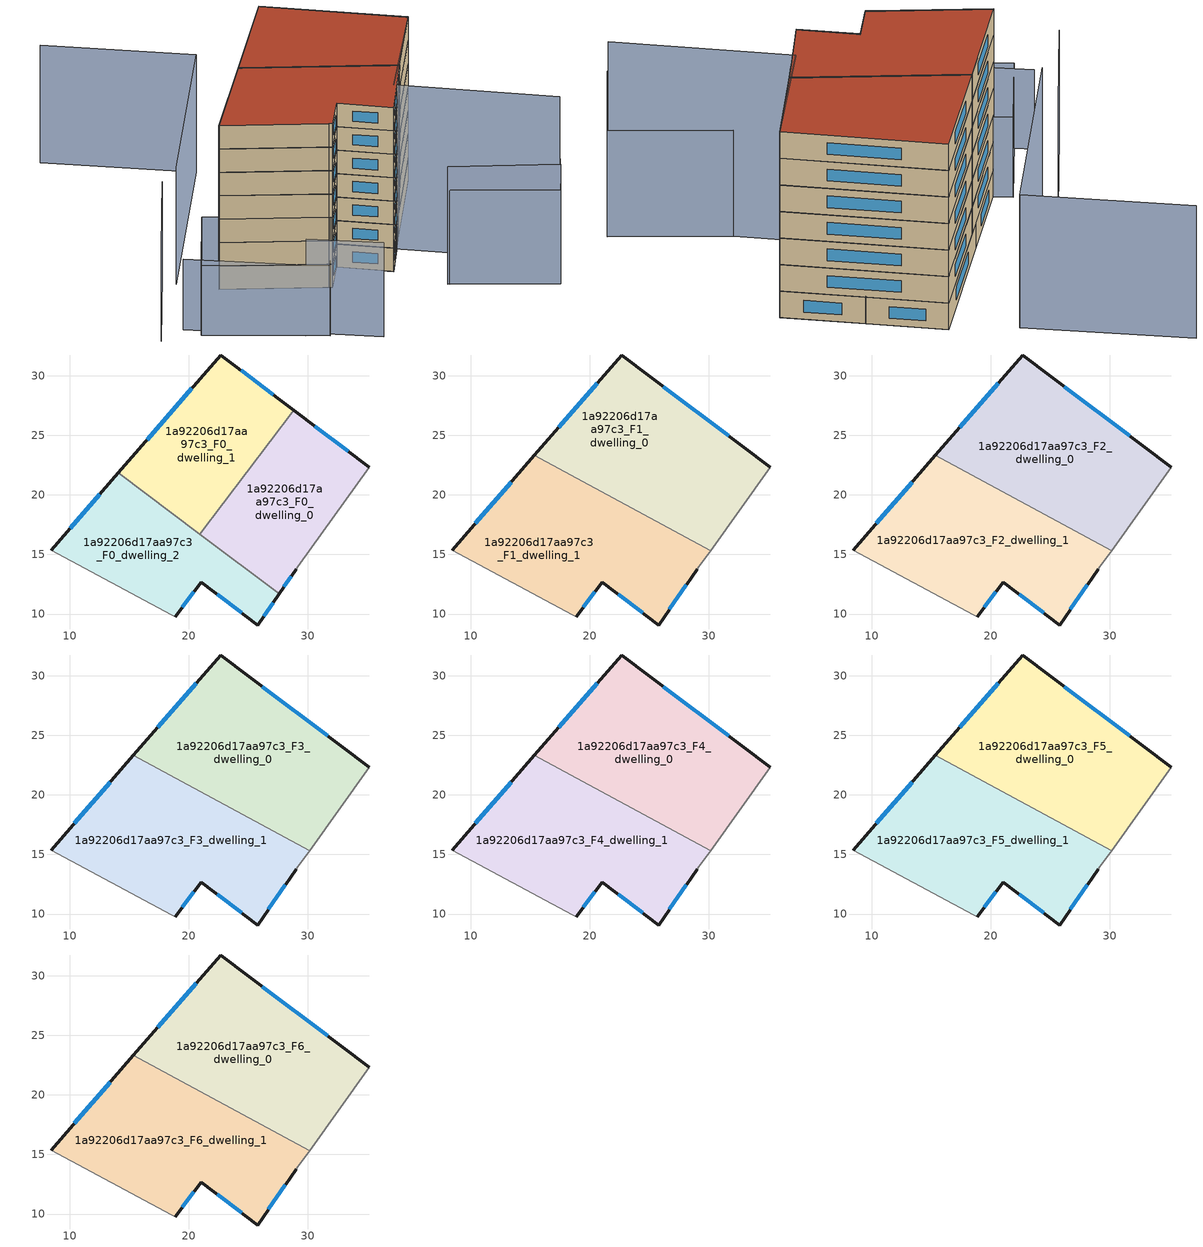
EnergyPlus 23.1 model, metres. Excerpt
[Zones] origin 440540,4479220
1a92206d17aa97c3_F0_dwelling_0
 floor ground (EU_floor_Construction): 29.15,13.96 35.15,22.31 28.79,27.11 20.94,16.71 27.58,11.7 29,13.75 z0
 wall outside (EU_wall_Construction): 28.79,27.11 35.15,22.31 / 29,13.75 27.58,11.7 z0:3
 wall to 1a92206d17aa97c3_F0_dwelling_1 (EU_wall_Construction): 20.94,16.71 28.79,27.11 z0:3
 wall adiabatic (EU_wall_Construction): 35.15,22.31 29.15,13.96 29,13.75 z0:3
 wall to 1a92206d17aa97c3_F0_dwelling_2 (EU_wall_Construction): 27.58,11.7 20.94,16.71 z0:3
 window (EU_Window_Construction): 30.58,25.76 33.36,23.66 / 28.6,13.18 27.98,12.27 z0.84:2.16
 ceiling adiabatic (EU_roof_Construction): 35.15,22.31 30.13,15.33 22.86,19.25 28.79,27.11 z3
1a92206d17aa97c3_F0_dwelling_1
 floor ground (EU_floor_Construction): 20.94,16.71 28.79,27.11 22.67,31.73 14.1,21.87 z0
 wall outside (EU_wall_Construction): 14.1,21.87 22.67,31.73 28.79,27.11 z0:3
 wall to 1a92206d17aa97c3_F0_dwelling_2 (EU_wall_Construction): 20.94,16.71 14.1,21.87 z0:3
 window (EU_Window_Construction): 24.39,30.43 27.07,28.41 / 16.51,24.64 20.26,28.96 z0.84:2.16
1a92206d17aa97c3_F0_dwelling_2
 floor ground (EU_floor_Construction): 25.78,9.08 27.58,11.7 14.1,21.87 8.45,15.37 18.52,9.95 18.85,9.77 21.04,12.67 z0
 wall outside (EU_wall_Construction): 8.45,15.37 14.1,21.87 / 27.58,11.7 25.78,9.08 21.04,12.67 18.85,9.77 z0:3
 wall adiabatic (EU_wall_Construction): 18.85,9.77 18.52,9.95 8.45,15.37 z0:3
 window (EU_Window_Construction): 10.04,17.2 12.51,20.05 / 27.07,10.96 26.28,9.82 / 24.45,10.09 22.37,11.67 / 20.42,11.86 19.46,10.59 z0.84:2.16
1a92206d17aa97c3_F1_dwelling_0
 floor to 1a92206d17aa97c3_F0_dwelling_1 (EU_floor_Construction): 22.86,19.25 28.79,27.11 22.67,31.73 15.34,23.3 z3
 floor adiabatic (EU_floor_Construction): 30.13,15.33 35.15,22.31 28.79,27.11 22.86,19.25 z3
 wall outside (EU_wall_Construction): 15.34,23.3 22.67,31.73 35.15,22.31 z3:6
 wall adiabatic (EU_wall_Construction): 35.15,22.31 30.13,15.33 z3:6
 wall to 1a92206d17aa97c3_F1_dwelling_1 (EU_wall_Construction): 30.13,15.33 15.34,23.3 z3:6
 window (EU_Window_Construction): 17.4,25.67 20.61,29.36 / 26.17,29.09 31.64,24.96 z3.84:5.16
1a92206d17aa97c3_F1_dwelling_1
 floor to 1a92206d17aa97c3_F0_dwelling_1 (EU_floor_Construction): 20.94,16.71 22.86,19.25 15.34,23.3 14.1,21.87 z3
 floor to 1a92206d17aa97c3_F0_dwelling_2 (EU_floor_Construction): 25.78,9.08 27.58,11.7 14.1,21.87 8.45,15.37 18.52,9.95 18.85,9.77 21.04,12.67 z3
 floor to 1a92206d17aa97c3_F0_dwelling_0 (EU_floor_Construction): 29,13.75 29.15,13.96 30.13,15.33 22.86,19.25 20.94,16.71 27.58,11.7 z3
 wall outside (EU_wall_Construction): 8.45,15.37 15.34,23.3 / 29,13.75 25.78,9.08 21.04,12.67 18.85,9.77 z3:6
 wall adiabatic (EU_wall_Construction): 18.85,9.77 18.52,9.95 8.45,15.37 / 30.13,15.33 29.15,13.96 29,13.75 z3:6
 window (EU_Window_Construction): 24.45,10.09 22.37,11.67 / 20.42,11.86 19.46,10.59 / 10.39,17.6 13.41,21.08 / 28.1,12.44 26.68,10.4 z3.84:5.16
1a92206d17aa97c3_F2_dwelling_0
 floor to 1a92206d17aa97c3_F1_dwelling_0 (EU_floor_Construction): 30.13,15.33 35.15,22.31 22.67,31.73 15.34,23.3 z6
 wall outside (EU_wall_Construction): 15.34,23.3 22.67,31.73 35.15,22.31 z6:9
 wall adiabatic (EU_wall_Construction): 35.15,22.31 30.13,15.33 z6:9
 wall to 1a92206d17aa97c3_F2_dwelling_1 (EU_wall_Construction): 30.13,15.33 15.34,23.3 z6:9
 window (EU_Window_Construction): 17.4,25.67 20.61,29.36 / 26.17,29.09 31.64,24.96 z6.84:8.16
1a92206d17aa97c3_F2_dwelling_1
 floor to 1a92206d17aa97c3_F1_dwelling_1 (EU_floor_Construction): 25.78,9.08 29,13.75 29.15,13.96 30.13,15.33 15.34,23.3 8.45,15.37 18.52,9.95 18.85,9.77 21.04,12.67 z6
 wall outside (EU_wall_Construction): 8.45,15.37 15.34,23.3 / 29,13.75 25.78,9.08 21.04,12.67 18.85,9.77 z6:9
 wall adiabatic (EU_wall_Construction): 18.85,9.77 18.52,9.95 8.45,15.37 / 30.13,15.33 29.15,13.96 29,13.75 z6:9
 window (EU_Window_Construction): 24.45,10.09 22.37,11.67 / 20.42,11.86 19.46,10.59 / 10.39,17.6 13.41,21.08 / 28.1,12.44 26.68,10.4 z6.84:8.16
1a92206d17aa97c3_F3_dwelling_0
 floor to 1a92206d17aa97c3_F2_dwelling_0 (EU_floor_Construction): 30.13,15.33 35.15,22.31 22.67,31.73 15.34,23.3 z9
 wall outside (EU_wall_Construction): 15.34,23.3 22.67,31.73 35.15,22.31 z9:12
 wall adiabatic (EU_wall_Construction): 35.15,22.31 30.13,15.33 z9:12
 wall to 1a92206d17aa97c3_F3_dwelling_1 (EU_wall_Construction): 30.13,15.33 15.34,23.3 z9:12
 window (EU_Window_Construction): 17.4,25.67 20.61,29.36 / 26.17,29.09 31.64,24.96 z9.84:11.16
1a92206d17aa97c3_F3_dwelling_1
 floor to 1a92206d17aa97c3_F2_dwelling_1 (EU_floor_Construction): 25.78,9.08 29,13.75 29.15,13.96 30.13,15.33 15.34,23.3 8.45,15.37 18.52,9.95 18.85,9.77 21.04,12.67 z9
 wall outside (EU_wall_Construction): 8.45,15.37 15.34,23.3 / 29,13.75 25.78,9.08 21.04,12.67 18.85,9.77 z9:12
 wall adiabatic (EU_wall_Construction): 18.85,9.77 18.52,9.95 8.45,15.37 / 30.13,15.33 29.15,13.96 29,13.75 z9:12
 window (EU_Window_Construction): 24.45,10.09 22.37,11.67 / 20.42,11.86 19.46,10.59 / 10.39,17.6 13.41,21.08 / 28.1,12.44 26.68,10.4 z9.84:11.16
1a92206d17aa97c3_F4_dwelling_0
 floor to 1a92206d17aa97c3_F3_dwelling_0 (EU_floor_Construction): 30.13,15.33 35.15,22.31 22.67,31.73 15.34,23.3 z12
 wall outside (EU_wall_Construction): 15.34,23.3 22.67,31.73 35.15,22.31 z12:15
 wall adiabatic (EU_wall_Construction): 35.15,22.31 30.13,15.33 z12:15
 wall to 1a92206d17aa97c3_F4_dwelling_1 (EU_wall_Construction): 30.13,15.33 15.34,23.3 z12:15
 window (EU_Window_Construction): 17.4,25.67 20.61,29.36 / 26.17,29.09 31.64,24.96 z12.84:14.16
1a92206d17aa97c3_F4_dwelling_1
 floor to 1a92206d17aa97c3_F3_dwelling_1 (EU_floor_Construction): 25.78,9.08 29,13.75 29.15,13.96 30.13,15.33 15.34,23.3 8.45,15.37 18.52,9.95 18.85,9.77 21.04,12.67 z12
 wall outside (EU_wall_Construction): 8.45,15.37 15.34,23.3 / 29,13.75 25.78,9.08 21.04,12.67 18.85,9.77 z12:15
 wall adiabatic (EU_wall_Construction): 18.85,9.77 18.52,9.95 8.45,15.37 / 30.13,15.33 29.15,13.96 29,13.75 z12:15
 window (EU_Window_Construction): 24.45,10.09 22.37,11.67 / 20.42,11.86 19.46,10.59 / 10.39,17.6 13.41,21.08 / 28.1,12.44 26.68,10.4 z12.84:14.16
1a92206d17aa97c3_F5_dwelling_0
 floor to 1a92206d17aa97c3_F4_dwelling_0 (EU_floor_Construction): 30.13,15.33 35.15,22.31 22.67,31.73 15.34,23.3 z15
 wall outside (EU_wall_Construction): 15.34,23.3 22.67,31.73 35.15,22.31 z15:18
 wall adiabatic (EU_wall_Construction): 35.15,22.31 30.13,15.33 z15:18
 wall to 1a92206d17aa97c3_F5_dwelling_1 (EU_wall_Construction): 30.13,15.33 15.34,23.3 z15:18
 window (EU_Window_Construction): 17.4,25.67 20.61,29.36 / 26.17,29.09 31.64,24.96 z15.84:17.16
1a92206d17aa97c3_F5_dwelling_1
 floor to 1a92206d17aa97c3_F4_dwelling_1 (EU_floor_Construction): 25.78,9.08 29,13.75 29.15,13.96 30.13,15.33 15.34,23.3 8.45,15.37 18.52,9.95 18.85,9.77 21.04,12.67 z15
 wall outside (EU_wall_Construction): 8.45,15.37 15.34,23.3 / 29,13.75 25.78,9.08 21.04,12.67 18.85,9.77 z15:18
 wall adiabatic (EU_wall_Construction): 18.85,9.77 18.52,9.95 8.45,15.37 / 30.13,15.33 29.15,13.96 29,13.75 z15:18
 window (EU_Window_Construction): 24.45,10.09 22.37,11.67 / 20.42,11.86 19.46,10.59 / 10.39,17.6 13.41,21.08 / 28.1,12.44 26.68,10.4 z15.84:17.16
1a92206d17aa97c3_F6_dwelling_0
 floor to 1a92206d17aa97c3_F5_dwelling_0 (EU_floor_Construction): 30.13,15.33 35.15,22.31 22.67,31.73 15.34,23.3 z18
 wall outside (EU_wall_Construction): 15.34,23.3 22.67,31.73 35.15,22.31 z18:21
 wall adiabatic (EU_wall_Construction): 35.15,22.31 30.13,15.33 z18:21
 wall to 1a92206d17aa97c3_F6_dwelling_1 (EU_wall_Construction): 30.13,15.33 15.34,23.3 z18:21
 window (EU_Window_Construction): 17.4,25.67 20.61,29.36 / 26.17,29.09 31.64,24.96 z18.84:20.16
 roof outside (EU_roof_Construction): 35.15,22.31 30.13,15.33 15.34,23.3 22.67,31.73 z21
1a92206d17aa97c3_F6_dwelling_1
 floor to 1a92206d17aa97c3_F5_dwelling_1 (EU_floor_Construction): 25.78,9.08 29,13.75 29.15,13.96 30.13,15.33 15.34,23.3 8.45,15.37 18.52,9.95 18.85,9.77 21.04,12.67 z18
 wall outside (EU_wall_Construction): 8.45,15.37 15.34,23.3 / 29,13.75 25.78,9.08 21.04,12.67 18.85,9.77 z18:21
 wall adiabatic (EU_wall_Construction): 18.85,9.77 18.52,9.95 8.45,15.37 / 30.13,15.33 29.15,13.96 29,13.75 z18:21
 window (EU_Window_Construction): 24.45,10.09 22.37,11.67 / 20.42,11.86 19.46,10.59 / 10.39,17.6 13.41,21.08 / 28.1,12.44 26.68,10.4 z18.84:20.16
 roof outside (EU_roof_Construction): 30.13,15.33 29.15,13.96 29,13.75 25.78,9.08 21.04,12.67 18.85,9.77 18.52,9.95 8.45,15.37 15.34,23.3 z21
shading: 29.55,4.35 39.92,-1.1 / 3.7,44.22 16.86,34.66 / 16.86,34.66 5.08,18.44 z0:15; 12.47,4.19 19.11,-0.43 / 4.61,20.49 -1.29,10.47 / 39.71,-1.46 29.7,4.25 / 29.7,4.25 32.47,9.11 / 32.47,9.11 42.48,3.4 / 42.48,3.4 39.71,-1.46 z0:12; 1.7,11.07 12.18,3.78 / 14.35,2.49 2.78,9.26 / 2.78,9.26 7.1,16.64 / 7.1,16.64 18.67,9.86 / 18.67,9.86 14.35,2.49 z0:9; 41.68,2.15 27.83,12.61 / 27.83,12.61 35.15,22.31 z0:21
[Building]
EU S2 Campaign: North Axis=0; Terrain=City; Solar Distribution=FullExterior
[Site:Location]
Madrid: Latitude=40.5; Longitude=-3.5; Time Zone=1; Elevation=609
[SizingPeriod:WeatherFileDays]
AnnualSizingPeriod: Begin Month=1; Begin Day of Month=1; End Month=12; End Day of Month=31; Day of Week for Start Day=Monday; Use Weather File Daylight Saving Period=No; Use Weather File Rain and Snow Indicators=No
[MATERIAL]
EU_InternalMass_Material: Roughness=MediumRough; Thickness=0.1; Conductivity=1; Density=1800; Specific Heat=900; Thermal Absorptance=0.9; Solar Absorptance=0.7; Visible Absorptance=0.7
[MATERIAL:NOMASS] Roughness=MediumRough; Thermal Absorptance=0.9; Solar Absorptance=0.7; Visible Absorptance=0.7
Name | Thermal Resistance
EU_wall_NoMass; EU_roof_NoMass | 2.16768
EU_floor_NoMass | 1.14339
[WINDOWMATERIAL:SIMPLEGLAZINGSYSTEM]
EU_Window_SimpleGlazing: UFactor=3.23888; Solar Heat Gain Coefficient=0.85; Visible Transmittance=0.85
[CONSTRUCTION]
EU_wall_Construction: EU_wall_NoMass
EU_roof_Construction: EU_roof_NoMass
EU_floor_Construction: EU_floor_NoMass
EU_InternalMass_Construction: EU_InternalMass_Material
EU_Window_Construction: EU_Window_SimpleGlazing
[ZONE] Type=1; Multiplier=1; Ceiling Height=autocalculate; Floor Area=autocalculate; Part of Total Floor Area=Yes
Name | Volume
1a92206d17aa97c3_F0_dwelling_0 | 317.524
1a92206d17aa97c3_F1_dwelling_0; 1a92206d17aa97c3_F2_dwelling_0; 1a92206d17aa97c3_F3_dwelling_0; 1a92206d17aa97c3_F4_dwelling_0; 1a92206d17aa97c3_F5_dwelling_0; 1a92206d17aa97c3_F6_dwelling_0 | 476.281
1a92206d17aa97c3_F0_dwelling_1 | 317.518
1a92206d17aa97c3_F1_dwelling_1; 1a92206d17aa97c3_F2_dwelling_1; 1a92206d17aa97c3_F3_dwelling_1; 1a92206d17aa97c3_F4_dwelling_1; 1a92206d17aa97c3_F5_dwelling_1; 1a92206d17aa97c3_F6_dwelling_1 | 476.275
1a92206d17aa97c3_F0_dwelling_2 | 317.526
[INTERNALMASS] Construction=EU_InternalMass_Construction
Name | Zone or ZoneList | Surface Area
1a92206d17aa97c3_F0_dwelling_0_EU_InternalMass | 1a92206d17aa97c3_F0_dwelling_0 | 105.84
1a92206d17aa97c3_F0_dwelling_1_EU_InternalMass | 1a92206d17aa97c3_F0_dwelling_1 | 105.84
1a92206d17aa97c3_F0_dwelling_2_EU_InternalMass | 1a92206d17aa97c3_F0_dwelling_2 | 105.842
1a92206d17aa97c3_F1_dwelling_0_EU_InternalMass | 1a92206d17aa97c3_F1_dwelling_0 | 158.761
1a92206d17aa97c3_F1_dwelling_1_EU_InternalMass | 1a92206d17aa97c3_F1_dwelling_1 | 158.758
1a92206d17aa97c3_F2_dwelling_0_EU_InternalMass | 1a92206d17aa97c3_F2_dwelling_0 | 158.761
1a92206d17aa97c3_F2_dwelling_1_EU_InternalMass | 1a92206d17aa97c3_F2_dwelling_1 | 158.758
1a92206d17aa97c3_F3_dwelling_0_EU_InternalMass | 1a92206d17aa97c3_F3_dwelling_0 | 158.761
1a92206d17aa97c3_F3_dwelling_1_EU_InternalMass | 1a92206d17aa97c3_F3_dwelling_1 | 158.758
1a92206d17aa97c3_F4_dwelling_0_EU_InternalMass | 1a92206d17aa97c3_F4_dwelling_0 | 158.761
1a92206d17aa97c3_F4_dwelling_1_EU_InternalMass | 1a92206d17aa97c3_F4_dwelling_1 | 158.758
1a92206d17aa97c3_F5_dwelling_0_EU_InternalMass | 1a92206d17aa97c3_F5_dwelling_0 | 158.761
1a92206d17aa97c3_F5_dwelling_1_EU_InternalMass | 1a92206d17aa97c3_F5_dwelling_1 | 158.758
1a92206d17aa97c3_F6_dwelling_0_EU_InternalMass | 1a92206d17aa97c3_F6_dwelling_0 | 158.761
1a92206d17aa97c3_F6_dwelling_1_EU_InternalMass | 1a92206d17aa97c3_F6_dwelling_1 | 158.758
[OTHEREQUIPMENT] Fuel Type=Electricity; Design Level Calculation Method=Watts/Area; Power per Zone Floor Area=1; Fraction Latent=0; Fraction Radiant=0; Fraction Lost=0; Carbon Dioxide Generation Rate=0; EndUse Subcategory=EU_Step8_InternalGains
Name | Zone or ZoneList or Space or SpaceList | Schedule
EU_Step8_InternalGain_1a92206d17aa97c3_F0_dwelling_0_f000 | 1a92206d17aa97c3_F0_dwelling_0 | EU_Step8_GainSchedule_1a92206d17aa97c3_F0_dwelling_0_f000
EU_Step8_InternalGain_1a92206d17aa97c3_F0_dwelling_1_f000 | 1a92206d17aa97c3_F0_dwelling_1 | EU_Step8_GainSchedule_1a92206d17aa97c3_F0_dwelling_1_f000
EU_Step8_InternalGain_1a92206d17aa97c3_F0_dwelling_2_f000 | 1a92206d17aa97c3_F0_dwelling_2 | EU_Step8_GainSchedule_1a92206d17aa97c3_F0_dwelling_2_f000
EU_Step8_InternalGain_1a92206d17aa97c3_F1_dwelling_0_f000 | 1a92206d17aa97c3_F1_dwelling_0 | EU_Step8_GainSchedule_1a92206d17aa97c3_F1_dwelling_0_f000
EU_Step8_InternalGain_1a92206d17aa97c3_F1_dwelling_1_f000 | 1a92206d17aa97c3_F1_dwelling_1 | EU_Step8_GainSchedule_1a92206d17aa97c3_F1_dwelling_1_f000
EU_Step8_InternalGain_1a92206d17aa97c3_F2_dwelling_0_f000 | 1a92206d17aa97c3_F2_dwelling_0 | EU_Step8_GainSchedule_1a92206d17aa97c3_F2_dwelling_0_f000
EU_Step8_InternalGain_1a92206d17aa97c3_F2_dwelling_1_f000 | 1a92206d17aa97c3_F2_dwelling_1 | EU_Step8_GainSchedule_1a92206d17aa97c3_F2_dwelling_1_f000
EU_Step8_InternalGain_1a92206d17aa97c3_F3_dwelling_0_f000 | 1a92206d17aa97c3_F3_dwelling_0 | EU_Step8_GainSchedule_1a92206d17aa97c3_F3_dwelling_0_f000
EU_Step8_InternalGain_1a92206d17aa97c3_F3_dwelling_1_f000 | 1a92206d17aa97c3_F3_dwelling_1 | EU_Step8_GainSchedule_1a92206d17aa97c3_F3_dwelling_1_f000
EU_Step8_InternalGain_1a92206d17aa97c3_F4_dwelling_0_f000 | 1a92206d17aa97c3_F4_dwelling_0 | EU_Step8_GainSchedule_1a92206d17aa97c3_F4_dwelling_0_f000
EU_Step8_InternalGain_1a92206d17aa97c3_F4_dwelling_1_f000 | 1a92206d17aa97c3_F4_dwelling_1 | EU_Step8_GainSchedule_1a92206d17aa97c3_F4_dwelling_1_f000
EU_Step8_InternalGain_1a92206d17aa97c3_F5_dwelling_0_f000 | 1a92206d17aa97c3_F5_dwelling_0 | EU_Step8_GainSchedule_1a92206d17aa97c3_F5_dwelling_0_f000
EU_Step8_InternalGain_1a92206d17aa97c3_F5_dwelling_1_f000 | 1a92206d17aa97c3_F5_dwelling_1 | EU_Step8_GainSchedule_1a92206d17aa97c3_F5_dwelling_1_f000
EU_Step8_InternalGain_1a92206d17aa97c3_F6_dwelling_0_f000 | 1a92206d17aa97c3_F6_dwelling_0 | EU_Step8_GainSchedule_1a92206d17aa97c3_F6_dwelling_0_f000
EU_Step8_InternalGain_1a92206d17aa97c3_F6_dwelling_1_f000 | 1a92206d17aa97c3_F6_dwelling_1 | EU_Step8_GainSchedule_1a92206d17aa97c3_F6_dwelling_1_f000
[ZONEVENTILATION:DESIGNFLOWRATE] Schedule=EU_AlwaysOn; Design Flow Rate Calculation Method=AirChanges/Hour; Air Changes per Hour=0.480546; Ventilation Type=Natural; Fan Pressure Rise=0; Fan Total Efficiency=1; Constant Term Coefficient=1; Temperature Term Coefficient=0; Velocity Term Coefficient=0; Velocity Squared Term Coefficient=0; Minimum Indoor Temperature=-100; Maximum Indoor Temperature=100; Delta Temperature=-100; Minimum Outdoor Temperature=-100; Maximum Outdoor Temperature=100; Maximum Wind Speed=40
Name | Zone or ZoneList or Space or SpaceList
EU_ConstantAir_1a92206d17aa97c3_F0_dwelling_0 | 1a92206d17aa97c3_F0_dwelling_0
EU_ConstantAir_1a92206d17aa97c3_F0_dwelling_1 | 1a92206d17aa97c3_F0_dwelling_1
EU_ConstantAir_1a92206d17aa97c3_F0_dwelling_2 | 1a92206d17aa97c3_F0_dwelling_2
EU_ConstantAir_1a92206d17aa97c3_F1_dwelling_0 | 1a92206d17aa97c3_F1_dwelling_0
EU_ConstantAir_1a92206d17aa97c3_F1_dwelling_1 | 1a92206d17aa97c3_F1_dwelling_1
EU_ConstantAir_1a92206d17aa97c3_F2_dwelling_0 | 1a92206d17aa97c3_F2_dwelling_0
EU_ConstantAir_1a92206d17aa97c3_F2_dwelling_1 | 1a92206d17aa97c3_F2_dwelling_1
EU_ConstantAir_1a92206d17aa97c3_F3_dwelling_0 | 1a92206d17aa97c3_F3_dwelling_0
EU_ConstantAir_1a92206d17aa97c3_F3_dwelling_1 | 1a92206d17aa97c3_F3_dwelling_1
EU_ConstantAir_1a92206d17aa97c3_F4_dwelling_0 | 1a92206d17aa97c3_F4_dwelling_0
EU_ConstantAir_1a92206d17aa97c3_F4_dwelling_1 | 1a92206d17aa97c3_F4_dwelling_1
EU_ConstantAir_1a92206d17aa97c3_F5_dwelling_0 | 1a92206d17aa97c3_F5_dwelling_0
EU_ConstantAir_1a92206d17aa97c3_F5_dwelling_1 | 1a92206d17aa97c3_F5_dwelling_1
EU_ConstantAir_1a92206d17aa97c3_F6_dwelling_0 | 1a92206d17aa97c3_F6_dwelling_0
EU_ConstantAir_1a92206d17aa97c3_F6_dwelling_1 | 1a92206d17aa97c3_F6_dwelling_1
[HVACTEMPLATE:THERMOSTAT] Constant Heating Setpoint=20; Constant Cooling Setpoint=50
EU_HeatOnly_1a92206d17aa97c3_F0_dwelling_0; EU_HeatOnly_1a92206d17aa97c3_F0_dwelling_1; EU_HeatOnly_1a92206d17aa97c3_F0_dwelling_2; EU_HeatOnly_1a92206d17aa97c3_F1_dwelling_0; EU_HeatOnly_1a92206d17aa97c3_F1_dwelling_1; EU_HeatOnly_1a92206d17aa97c3_F2_dwelling_0; EU_HeatOnly_1a92206d17aa97c3_F2_dwelling_1; EU_HeatOnly_1a92206d17aa97c3_F3_dwelling_0; EU_HeatOnly_1a92206d17aa97c3_F3_dwelling_1; EU_HeatOnly_1a92206d17aa97c3_F4_dwelling_0; EU_HeatOnly_1a92206d17aa97c3_F4_dwelling_1; EU_HeatOnly_1a92206d17aa97c3_F5_dwelling_0; EU_HeatOnly_1a92206d17aa97c3_F5_dwelling_1; EU_HeatOnly_1a92206d17aa97c3_F6_dwelling_0; EU_HeatOnly_1a92206d17aa97c3_F6_dwelling_1
[HVACTEMPLATE:ZONE:IDEALLOADSAIRSYSTEM] System Availability Schedule=EU_AlwaysOn; Maximum Heating Supply Air Temperature=50; Minimum Cooling Supply Air Temperature=13; Maximum Heating Supply Air Humidity Ratio=0.0156; Minimum Cooling Supply Air Humidity Ratio=0.0077; Heating Limit=NoLimit; Cooling Limit=NoLimit; Heating Availability Schedule=EU_AlwaysOn; Cooling Availability Schedule=EU_CoolingOff; Dehumidification Control Type=ConstantSensibleHeatRatio; Cooling Sensible Heat Ratio=0.7; Dehumidification Setpoint=60; Humidification Control Type=None; Humidification Setpoint=30; Outdoor Air Method=None; Outdoor Air Flow Rate per Person=0.00944; Outdoor Air Flow Rate per Zone Floor Area=0; Outdoor Air Flow Rate per Zone=0; Demand Controlled Ventilation Type=None; Outdoor Air Economizer Type=NoEconomizer; Heat Recovery Type=None; Sensible Heat Recovery Effectiveness=0.7; Latent Heat Recovery Effectiveness=0.65
Name | Template Thermostat
1a92206d17aa97c3_F0_dwelling_0 | EU_HeatOnly_1a92206d17aa97c3_F0_dwelling_0
1a92206d17aa97c3_F0_dwelling_1 | EU_HeatOnly_1a92206d17aa97c3_F0_dwelling_1
1a92206d17aa97c3_F0_dwelling_2 | EU_HeatOnly_1a92206d17aa97c3_F0_dwelling_2
1a92206d17aa97c3_F1_dwelling_0 | EU_HeatOnly_1a92206d17aa97c3_F1_dwelling_0
1a92206d17aa97c3_F1_dwelling_1 | EU_HeatOnly_1a92206d17aa97c3_F1_dwelling_1
1a92206d17aa97c3_F2_dwelling_0 | EU_HeatOnly_1a92206d17aa97c3_F2_dwelling_0
1a92206d17aa97c3_F2_dwelling_1 | EU_HeatOnly_1a92206d17aa97c3_F2_dwelling_1
1a92206d17aa97c3_F3_dwelling_0 | EU_HeatOnly_1a92206d17aa97c3_F3_dwelling_0
1a92206d17aa97c3_F3_dwelling_1 | EU_HeatOnly_1a92206d17aa97c3_F3_dwelling_1
1a92206d17aa97c3_F4_dwelling_0 | EU_HeatOnly_1a92206d17aa97c3_F4_dwelling_0
1a92206d17aa97c3_F4_dwelling_1 | EU_HeatOnly_1a92206d17aa97c3_F4_dwelling_1
1a92206d17aa97c3_F5_dwelling_0 | EU_HeatOnly_1a92206d17aa97c3_F5_dwelling_0
1a92206d17aa97c3_F5_dwelling_1 | EU_HeatOnly_1a92206d17aa97c3_F5_dwelling_1
1a92206d17aa97c3_F6_dwelling_0 | EU_HeatOnly_1a92206d17aa97c3_F6_dwelling_0
1a92206d17aa97c3_F6_dwelling_1 | EU_HeatOnly_1a92206d17aa97c3_F6_dwelling_1
[SIZING:ZONE] Zone Cooling Design Supply Air Temperature Input Method=SupplyAirTemperature; Zone Cooling Design Supply Air Temperature=13; Zone Heating Design Supply Air Temperature Input Method=SupplyAirTemperature; Zone Heating Design Supply Air Temperature=50; Zone Cooling Design Supply Air Humidity Ratio=0.008; Zone Heating Design Supply Air Humidity Ratio=0.008; Cooling Design Air Flow Method=DesignDay; Cooling Design Air Flow Rate=0; Cooling Minimum Air Flow per Zone Floor Area=0.000762; Cooling Minimum Air Flow=0; Cooling Minimum Air Flow Fraction=0.2; Heating Design Air Flow Method=DesignDay; Heating Design Air Flow Rate=0; Heating Maximum Air Flow per Zone Floor Area=0.002032; Heating Maximum Air Flow=0.141576; Heating Maximum Air Flow Fraction=0.3; Account for Dedicated Outdoor Air System=No; Dedicated Outdoor Air System Control Strategy=NeutralSupplyAir; Dedicated Outdoor Air Low Setpoint Temperature for Design=autosize; Dedicated Outdoor Air High Setpoint Temperature for Design=autosize; Zone Load Sizing Method=Sensible Load Only No Latent Load; Zone Latent Cooling Design Supply Air Humidity Ratio Input Method=HumidityRatioDifference; Zone Cooling Design Supply Air Humidity Ratio Difference=0.005; Zone Latent Heating Design Supply Air Humidity Ratio Input Method=HumidityRatioDifference; Zone Humidification Design Supply Air Humidity Ratio Difference=0.005
1a92206d17aa97c3_F0_dwelling_0; 1a92206d17aa97c3_F0_dwelling_1; 1a92206d17aa97c3_F0_dwelling_2; 1a92206d17aa97c3_F1_dwelling_0; 1a92206d17aa97c3_F1_dwelling_1; 1a92206d17aa97c3_F2_dwelling_0; 1a92206d17aa97c3_F2_dwelling_1; 1a92206d17aa97c3_F3_dwelling_0; 1a92206d17aa97c3_F3_dwelling_1; 1a92206d17aa97c3_F4_dwelling_0; 1a92206d17aa97c3_F4_dwelling_1; 1a92206d17aa97c3_F5_dwelling_0; 1a92206d17aa97c3_F5_dwelling_1; 1a92206d17aa97c3_F6_dwelling_0; 1a92206d17aa97c3_F6_dwelling_1
[SCHEDULE:CONSTANT]
Name | Hourly Value
EU_AlwaysOn | 1
EU_CoolingOff | 0
[SCHEDULE:FILE] Column Number=1; Rows to Skip at Top=0; Number of Hours of Data=8760; Column Separator=Comma; Interpolate to Timestep=No; Minutes per Item=60; Adjust Schedule for Daylight Savings=Yes
Name | File
EU_Step8_GainSchedule_1a92206d17aa97c3_F0_dwelling_0_f000 | ../../schedules/1a92206d17aa97c3/1a92206d17aa97c3_F0_dwelling_0_f000_gain.csv
EU_Step8_GainSchedule_1a92206d17aa97c3_F0_dwelling_1_f000 | ../../schedules/1a92206d17aa97c3/1a92206d17aa97c3_F0_dwelling_1_f000_gain.csv
EU_Step8_GainSchedule_1a92206d17aa97c3_F0_dwelling_2_f000 | ../../schedules/1a92206d17aa97c3/1a92206d17aa97c3_F0_dwelling_2_f000_gain.csv
EU_Step8_GainSchedule_1a92206d17aa97c3_F1_dwelling_0_f000 | ../../schedules/1a92206d17aa97c3/1a92206d17aa97c3_F1_dwelling_0_f000_gain.csv
EU_Step8_GainSchedule_1a92206d17aa97c3_F1_dwelling_1_f000 | ../../schedules/1a92206d17aa97c3/1a92206d17aa97c3_F1_dwelling_1_f000_gain.csv
EU_Step8_GainSchedule_1a92206d17aa97c3_F2_dwelling_0_f000 | ../../schedules/1a92206d17aa97c3/1a92206d17aa97c3_F2_dwelling_0_f000_gain.csv
EU_Step8_GainSchedule_1a92206d17aa97c3_F2_dwelling_1_f000 | ../../schedules/1a92206d17aa97c3/1a92206d17aa97c3_F2_dwelling_1_f000_gain.csv
EU_Step8_GainSchedule_1a92206d17aa97c3_F3_dwelling_0_f000 | ../../schedules/1a92206d17aa97c3/1a92206d17aa97c3_F3_dwelling_0_f000_gain.csv
EU_Step8_GainSchedule_1a92206d17aa97c3_F3_dwelling_1_f000 | ../../schedules/1a92206d17aa97c3/1a92206d17aa97c3_F3_dwelling_1_f000_gain.csv
EU_Step8_GainSchedule_1a92206d17aa97c3_F4_dwelling_0_f000 | ../../schedules/1a92206d17aa97c3/1a92206d17aa97c3_F4_dwelling_0_f000_gain.csv
EU_Step8_GainSchedule_1a92206d17aa97c3_F4_dwelling_1_f000 | ../../schedules/1a92206d17aa97c3/1a92206d17aa97c3_F4_dwelling_1_f000_gain.csv
EU_Step8_GainSchedule_1a92206d17aa97c3_F5_dwelling_0_f000 | ../../schedules/1a92206d17aa97c3/1a92206d17aa97c3_F5_dwelling_0_f000_gain.csv
EU_Step8_GainSchedule_1a92206d17aa97c3_F5_dwelling_1_f000 | ../../schedules/1a92206d17aa97c3/1a92206d17aa97c3_F5_dwelling_1_f000_gain.csv
EU_Step8_GainSchedule_1a92206d17aa97c3_F6_dwelling_0_f000 | ../../schedules/1a92206d17aa97c3/1a92206d17aa97c3_F6_dwelling_0_f000_gain.csv
EU_Step8_GainSchedule_1a92206d17aa97c3_F6_dwelling_1_f000 | ../../schedules/1a92206d17aa97c3/1a92206d17aa97c3_F6_dwelling_1_f000_gain.csv
